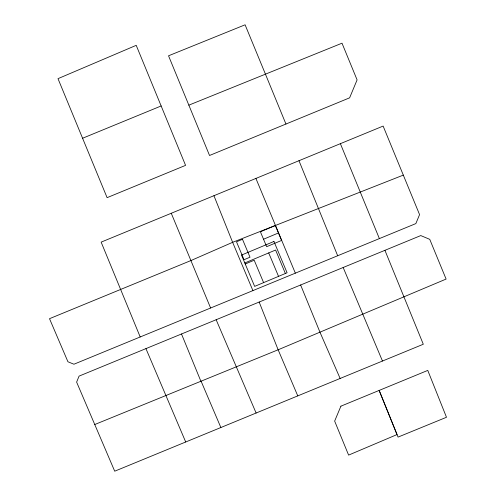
<?xml version="1.0" encoding="UTF-8"?>
<svg xmlns="http://www.w3.org/2000/svg" width="496" height="496" viewBox="0 0 496 496"><rect width="100%" height="100%" fill="white"/><g stroke="black" fill="none" stroke-linecap="round" stroke-linejoin="round"><path stroke-width="0.74" d="M263.531 239.233L278.461 232.965M244.807 262.954L275.602 250.027L285.367 273.488M245.247 263.99L254.206 260.226L263.605 282.627M140.194 336.951L101.141 242.122L383.135 126.077L419.573 214.625L415.846 223.597L73.935 364.225L67.94 361.764L49.513 318.686L191.016 260.518L232.63 242.315L403.316 175.113M82.578 138.254L161.15 105.964L185.572 165.36L107.099 197.656L57.995 78.659L136.214 45.334L161.15 105.964M285.944 124.037L349.618 97.836L357.095 79.893L342.004 43.195L188.846 105.152L168.535 55.794L245.098 24.8L265.441 74.158L285.944 124.037L209.541 155.484L188.846 105.152M384.921 250.319L423.299 344.243L114.706 471.2L76.62 382.1L79.081 376.111L420.775 235.581L429.747 239.339L446.102 279.074L278.138 349.779L94.755 424.526M340.126 378.442L320.044 332.388L300.613 284.971M216.144 319.722L256.116 413.032M297.761 395.864L278.138 349.779L259.16 302.039M201.085 381.164L220.875 427.54M185.702 441.986L145.929 348.614M382.459 361.02L343.17 267.48M268.702 252.923L278.541 276.359M252.904 290.606L232.63 242.315L213.943 195.709M171.256 213.261L210.608 307.997M255.917 178.448L295.337 273.147M340.386 143.66L379.378 238.588M181.493 333.975L200.892 381.257M298.964 160.698L337.664 255.725M340.907 406.168L334.651 421.098L348.614 455.105L397.029 434.57L379.155 390.426L398.071 437.094L446.487 417.272L427.769 370.407L340.907 406.168M242.482 239.289L236.505 241.8L244.032 259.718L250.003 257.207L242.482 239.289M275.33 225.5L260.4 231.768L266.668 246.698L281.598 240.43L275.33 225.5M273.947 241.465L241.502 255.087L254.646 286.39L287.091 272.769L273.947 241.465"/></g></svg>
